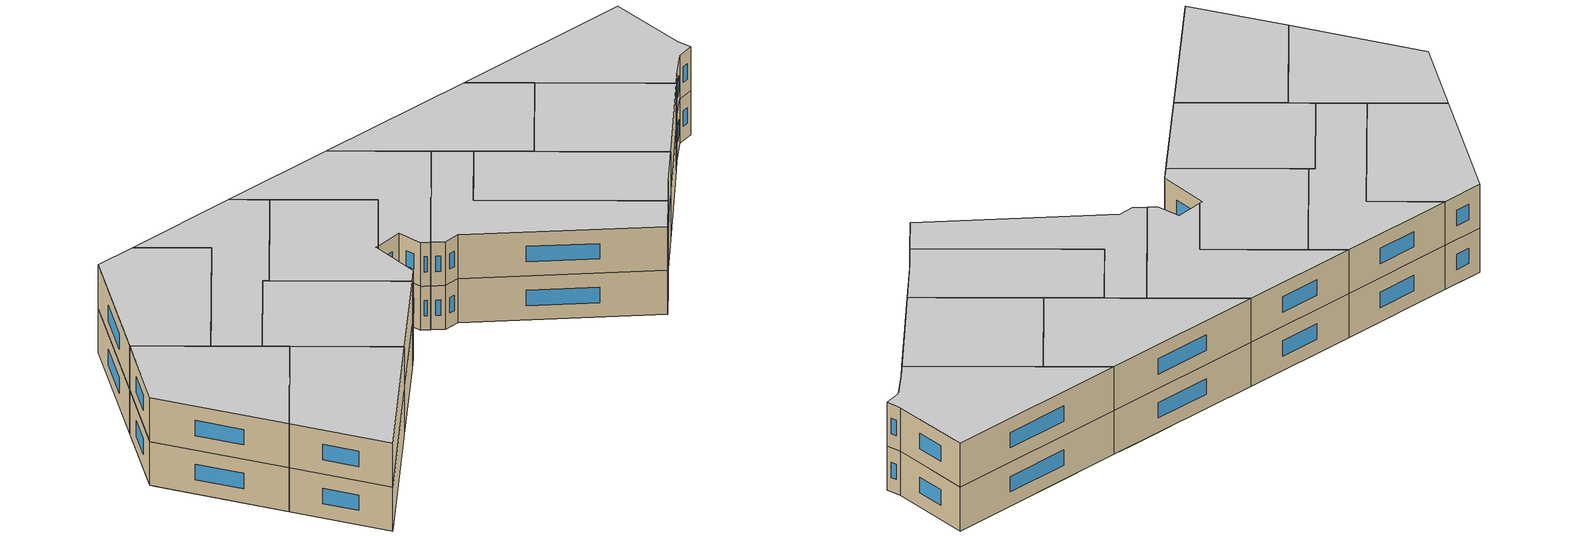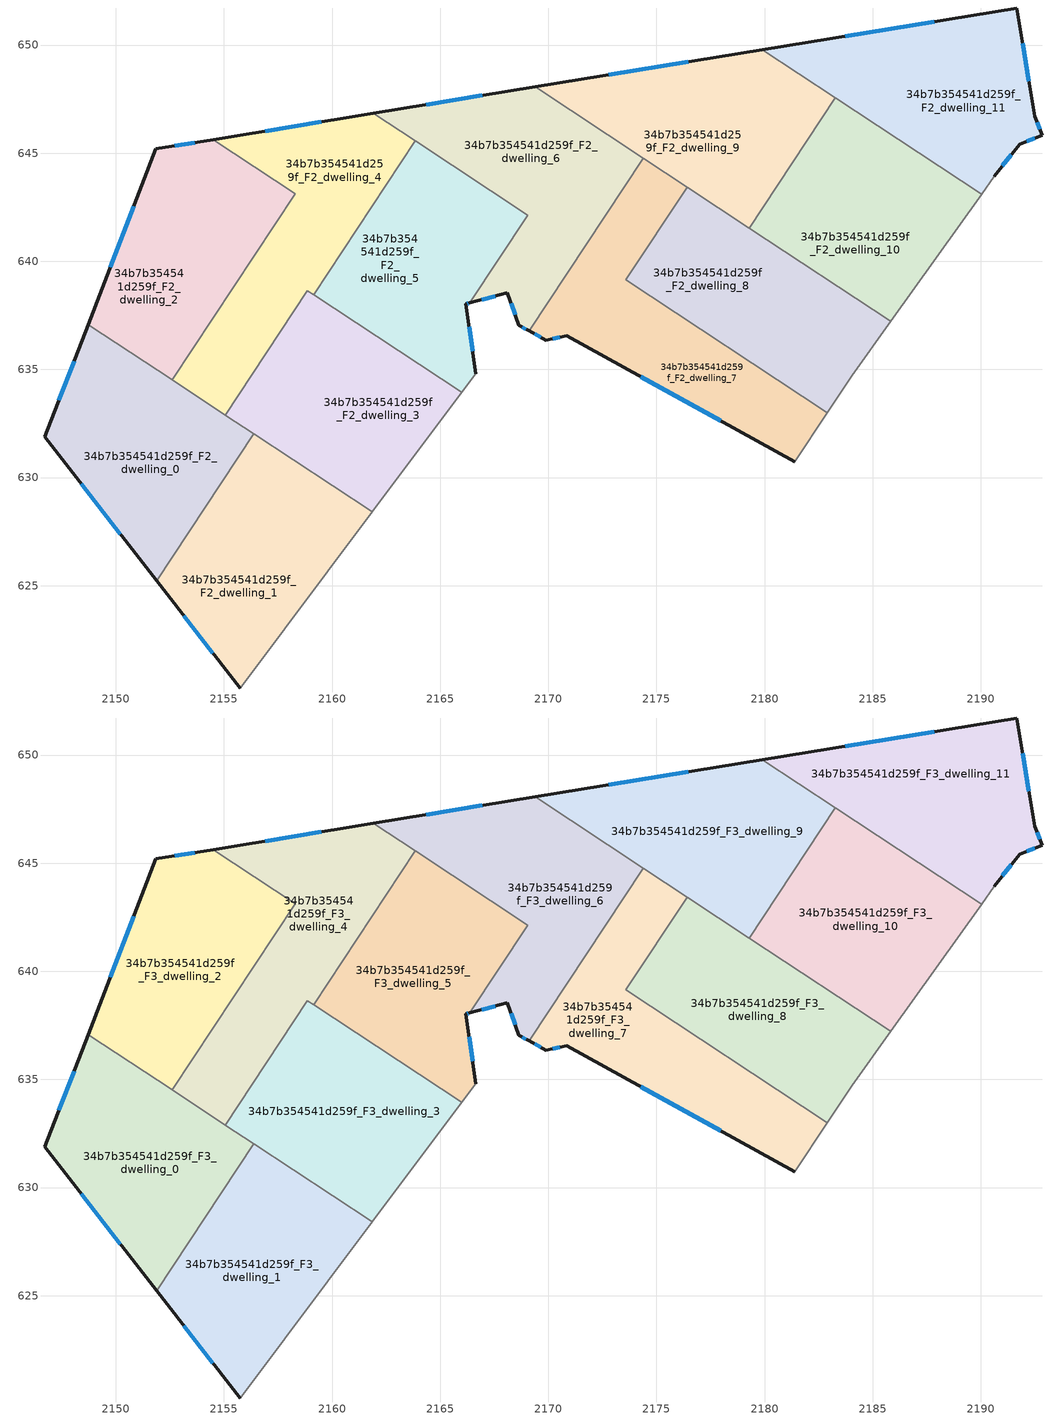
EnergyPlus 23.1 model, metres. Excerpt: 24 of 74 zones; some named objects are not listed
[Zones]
34b7b354541d259f_F2_dwelling_0
 floor to 34b7b354541d259f_F1_dwelling_1 (EU_floor_Construction): 2156.38,632.02 2154.21,628.74 2149.72,628 2146.87,631.67 2154.43,632.91 2154.36,633.35 z6
 floor to 34b7b354541d259f_F1_dwelling_0 (EU_floor_Construction): 2154.36,633.35 2154.43,632.91 2146.87,631.67 2146.71,631.88 2148.72,637.07 z6
 floor to 34b7b354541d259f_F1_dwelling_3 (EU_floor_Construction): 2154.21,628.74 2151.89,625.22 2149.72,628 z6
 wall outside (EU_wall_Construction): 2148.72,637.07 2146.71,631.88 2151.89,625.22 z6:9
 wall to 34b7b354541d259f_F2_dwelling_1 (EU_wall_Construction): 2151.89,625.22 2156.38,632.02 z6:9
 wall to 34b7b354541d259f_F2_dwelling_2 (EU_wall_Construction): 2152.6,634.51 2148.72,637.07 z6:9
 wall to 34b7b354541d259f_F2_dwelling_4 (EU_wall_Construction): 2155.06,632.89 2152.6,634.51 z6:9
 wall to 34b7b354541d259f_F2_dwelling_3 (EU_wall_Construction): 2156.38,632.02 2155.06,632.89 z6:9
 window (EU_Window_Construction): 2148.4,629.71 2150.21,627.38 / 2148.06,635.38 2147.36,633.57 z6.98:8.02
34b7b354541d259f_F2_dwelling_1
 floor to 34b7b354541d259f_F1_dwelling_3 (EU_floor_Construction): 2159.81,629.65 2160.34,626.4 2155.74,620.26 2151.89,625.22 2154.21,628.74 z6
 floor to 34b7b354541d259f_F1_dwelling_5 (EU_floor_Construction): 2161.85,628.41 2160.34,626.4 2159.81,629.65 2159.79,629.77 z6
 floor to 34b7b354541d259f_F1_dwelling_1 (EU_floor_Construction): 2159.79,629.77 2159.81,629.65 2154.21,628.74 2156.38,632.02 z6
 wall outside (EU_wall_Construction): 2151.89,625.22 2155.74,620.26 z6:9
 wall adiabatic (EU_wall_Construction): 2155.74,620.26 2161.85,628.41 z6:9
 wall to 34b7b354541d259f_F2_dwelling_3 (EU_wall_Construction): 2161.85,628.41 2156.38,632.02 z6:9
 window (EU_Window_Construction): 2153.14,623.61 2154.49,621.88 z6.98:8.02
34b7b354541d259f_F2_dwelling_10
 floor to 34b7b354541d259f_F1_dwelling_10 (EU_floor_Construction): 2186.32,645.55 2186.7,643.25 2179.76,642.11 2179.75,642.2 2183.28,647.56 z6
 floor to 34b7b354541d259f_F1_dwelling_11 (EU_floor_Construction): 2186.7,643.25 2187.34,639.33 2185.83,637.22 2179.92,641.12 2179.76,642.11 z6
 floor to 34b7b354541d259f_F1_dwelling_12 (EU_floor_Construction): 2190.04,643.1 2187.34,639.33 2186.32,645.55 z6
 floor to 34b7b354541d259f_F1_dwelling_9 (EU_floor_Construction): 2179.89,641.32 2179.92,641.12 2179.67,641.28 z6
 floor to 34b7b354541d259f_F1_dwelling_8 (EU_floor_Construction): 2179.75,642.2 2179.89,641.32 2179.67,641.28 2179.3,641.53 z6
 wall to 34b7b354541d259f_F2_dwelling_9 (EU_wall_Construction): 2183.28,647.56 2179.3,641.53 z6:9
 wall adiabatic (EU_wall_Construction): 2185.83,637.22 2190.04,643.1 z6:9
 wall to 34b7b354541d259f_F2_dwelling_8 (EU_wall_Construction): 2179.3,641.53 2185.83,637.22 z6:9
 wall to 34b7b354541d259f_F2_dwelling_11 (EU_wall_Construction): 2190.04,643.1 2183.28,647.56 z6:9
34b7b354541d259f_F2_dwelling_11
 floor to 34b7b354541d259f_F1_dwelling_12 (EU_floor_Construction): 2191.67,651.71 2192.49,646.7 2192.84,645.83 2191.79,645.41 2190.62,643.92 2190.04,643.1 2186.32,645.55 2185.48,650.7 z6
 floor to 34b7b354541d259f_F1_dwelling_10 (EU_floor_Construction): 2185.48,650.7 2186.32,645.55 2179.9,649.79 z6
 wall outside (EU_wall_Construction): 2190.62,643.92 2191.79,645.41 2192.84,645.83 2192.49,646.7 2191.67,651.71 2179.9,649.79 z6:9
 wall adiabatic (EU_wall_Construction): 2190.04,643.1 2190.62,643.92 z6:9
 wall to 34b7b354541d259f_F2_dwelling_9 (EU_wall_Construction): 2179.9,649.79 2183.28,647.56 z6:9
 window (EU_Window_Construction): 2192.13,645.55 2192.5,645.7 / 2191,644.41 2191.41,644.93 / 2187.84,651.09 2183.73,650.41 / 2192.23,648.33 2191.94,650.08 / 2192.73,646.12 2192.61,646.42 z6.98:8.02
34b7b354541d259f_F2_dwelling_2
 floor to 34b7b354541d259f_F1_dwelling_0 (EU_floor_Construction): 2152.41,645.29 2153.86,636.41 2152.6,634.51 2148.72,637.07 2151.85,645.2 z6
 floor to 34b7b354541d259f_F1_dwelling_2 (EU_floor_Construction): 2157.52,643.64 2157.74,642.3 2153.86,636.41 2152.41,645.29 2154.5,645.63 z6
 floor to 34b7b354541d259f_F1_dwelling_4 (EU_floor_Construction): 2158.29,643.13 2157.74,642.3 2157.52,643.64 z6
 wall outside (EU_wall_Construction): 2154.5,645.63 2151.85,645.2 2148.72,637.07 z6:9
 wall to 34b7b354541d259f_F2_dwelling_4 (EU_wall_Construction): 2152.6,634.51 2158.29,643.13 2154.5,645.63 z6:9
 window (EU_Window_Construction): 2150.83,642.55 2149.74,639.71 / 2153.64,645.49 2152.71,645.34 z6.98:8.02
34b7b354541d259f_F2_dwelling_3
 floor to 34b7b354541d259f_F1_dwelling_5 (EU_floor_Construction): 2166,633.93 2161.85,628.41 2159.79,629.77 2158.49,637.71 2159.91,637.95 z6
 floor to 34b7b354541d259f_F1_dwelling_1 (EU_floor_Construction): 2158.92,635.09 2159.79,629.77 2155.06,632.89 2156.22,634.65 z6
 floor to 34b7b354541d259f_F1_dwelling_4 (EU_floor_Construction): 2159.91,637.95 2158.49,637.71 2158.44,638.02 2158.85,638.64 z6
 floor to 34b7b354541d259f_F1_dwelling_2 (EU_floor_Construction): 2158.44,638.02 2158.92,635.09 2156.22,634.65 z6
 wall adiabatic (EU_wall_Construction): 2161.85,628.41 2166,633.93 z6:9
 wall to 34b7b354541d259f_F2_dwelling_4 (EU_wall_Construction): 2159.16,638.44 2158.85,638.64 2155.06,632.89 z6:9
 wall to 34b7b354541d259f_F2_dwelling_5 (EU_wall_Construction): 2166,633.93 2159.16,638.44 z6:9
34b7b354541d259f_F2_dwelling_4
 floor to 34b7b354541d259f_F1_dwelling_4 (EU_floor_Construction): 2163.53,645.77 2163.62,645.22 2159.16,638.44 2158.85,638.64 2158.44,638.02 2157.74,642.3 2158.29,643.13 2157.52,643.64 2157.12,646.06 2161.91,646.84 z6
 floor to 34b7b354541d259f_F1_dwelling_2 (EU_floor_Construction): 2157.12,646.06 2157.52,643.64 2154.5,645.63 z6
 floor to 34b7b354541d259f_F1_dwelling_6 (EU_floor_Construction): 2163.85,645.56 2163.62,645.22 2163.53,645.77 z6
 floor to 34b7b354541d259f_F1_dwelling_0 (EU_floor_Construction): 2153.86,636.41 2154.36,633.35 2152.6,634.51 z6
 floor adiabatic (EU_floor_Construction): 2157.74,642.3 2158.44,638.02 2155.06,632.89 2154.36,633.35 2153.86,636.41 z6
 wall outside (EU_wall_Construction): 2161.91,646.84 2154.5,645.63 z6:9
 wall to 34b7b354541d259f_F2_dwelling_5 (EU_wall_Construction): 2159.16,638.44 2163.85,645.56 z6:9
 wall to 34b7b354541d259f_F2_dwelling_6 (EU_wall_Construction): 2163.85,645.56 2161.91,646.84 z6:9
 window (EU_Window_Construction): 2159.5,646.45 2156.91,646.02 z6.98:8.02
34b7b354541d259f_F2_dwelling_5
 floor to 34b7b354541d259f_F1_dwelling_4 (EU_floor_Construction): 2163.62,645.22 2164.69,638.73 2159.91,637.95 2159.16,638.44 z6
 floor to 34b7b354541d259f_F1_dwelling_5 (EU_floor_Construction): 2166.19,638.03 2166.64,634.79 2166,633.93 2159.91,637.95 2164.69,638.73 2164.86,637.66 z6
 floor to 34b7b354541d259f_F1_dwelling_6 (EU_floor_Construction): 2169.05,642.14 2169,642.07 2164.27,641.29 2163.62,645.22 2163.85,645.56 z6
 floor to 34b7b354541d259f_F1_dwelling_7 (EU_floor_Construction): 2169,642.07 2166.36,638.07 2164.86,637.67 2164.27,641.29 z6
 wall outside (EU_wall_Construction): 2166.64,634.79 2166.19,638.03 2166.36,638.07 z6:9
 wall to 34b7b354541d259f_F2_dwelling_6 (EU_wall_Construction): 2166.36,638.07 2169.05,642.14 2163.85,645.56 z6:9
 wall adiabatic (EU_wall_Construction): 2166,633.93 2166.64,634.79 z6:9
 window (EU_Window_Construction): 2166.25,638.04 2166.31,638.06 / 2166.5,635.85 2166.34,636.97 z6.98:8.02
34b7b354541d259f_F2_dwelling_6
 floor to 34b7b354541d259f_F1_dwelling_6 (EU_floor_Construction): 2172.71,645.88 2173.18,642.96 2173.04,642.73 2169,642.07 2169.05,642.14 2163.53,645.77 2163.32,647.07 2169.39,648.07 z6
 floor to 34b7b354541d259f_F1_dwelling_7 (EU_floor_Construction): 2173.04,642.73 2169.11,636.78 2168.63,637.04 2168.1,638.54 2166.36,638.07 2169,642.07 z6
 floor to 34b7b354541d259f_F1_dwelling_4 (EU_floor_Construction): 2163.32,647.07 2163.53,645.77 2161.91,646.84 z6
 floor to 34b7b354541d259f_F1_dwelling_8 (EU_floor_Construction): 2174.38,644.77 2173.18,642.96 2172.71,645.88 z6
 wall outside (EU_wall_Construction): 2166.36,638.07 2168.1,638.54 2168.63,637.04 2169.11,636.78 / 2169.39,648.07 2161.91,646.84 z6:9
 wall to 34b7b354541d259f_F2_dwelling_7 (EU_wall_Construction): 2169.11,636.78 2174.38,644.77 z6:9
 wall to 34b7b354541d259f_F2_dwelling_9 (EU_wall_Construction): 2174.38,644.77 2169.39,648.07 z6:9
 window (EU_Window_Construction): 2166.93,638.23 2167.54,638.39 / 2166.96,647.67 2164.34,647.24 / 2168.79,636.96 2168.96,636.87 / 2168.27,638.06 2168.46,637.53 z6.98:8.02
34b7b354541d259f_F2_dwelling_7
 floor to 34b7b354541d259f_F1_dwelling_7 (EU_floor_Construction): 2173.22,642.76 2173.77,639.41 2173.59,639.14 2173.84,638.98 2174.57,634.51 2170.85,636.57 2169.89,636.36 2169.11,636.78 2173.04,642.73 z6
 floor to 34b7b354541d259f_F1_dwelling_11 (EU_floor_Construction): 2182.91,633 2181.58,631 2181.05,634.22 z6
 floor to 34b7b354541d259f_F1_dwelling_6 (EU_floor_Construction): 2173.18,642.96 2173.22,642.76 2173.04,642.73 z6
 floor to 34b7b354541d259f_F1_dwelling_8 (EU_floor_Construction): 2176.42,643.43 2174.43,640.42 2173.62,640.29 2173.18,642.96 2174.38,644.77 z6
 floor to 34b7b354541d259f_F1_dwelling_9 (EU_floor_Construction): 2181.05,634.22 2181.58,631 2181.4,630.72 2174.57,634.51 2173.84,638.98 z6; 2174.43,640.42 2173.77,639.41 2173.62,640.29 z6
 wall outside (EU_wall_Construction): 2169.11,636.78 2169.89,636.36 2170.85,636.57 2181.4,630.72 z6:9
 wall to 34b7b354541d259f_F2_dwelling_8 (EU_wall_Construction): 2182.91,633 2173.59,639.14 2176.42,643.43 z6:9
 wall adiabatic (EU_wall_Construction): 2181.4,630.72 2182.91,633 z6:9
 wall to 34b7b354541d259f_F2_dwelling_9 (EU_wall_Construction): 2176.42,643.43 2174.38,644.77 z6:9
 window (EU_Window_Construction): 2170.2,636.42 2170.54,636.5 / 2169.37,636.64 2169.64,636.49 / 2174.28,634.67 2177.97,632.62 z6.98:8.02
34b7b354541d259f_F2_dwelling_8
 floor to 34b7b354541d259f_F1_dwelling_11 (EU_floor_Construction): 2185.83,637.22 2184.06,634.73 2182.91,633 2181.05,634.22 2179.92,641.12 z6
 floor to 34b7b354541d259f_F1_dwelling_9 (EU_floor_Construction): 2179.92,641.12 2181.05,634.22 2173.84,638.98 2173.77,639.41 2174.43,640.42 2179.67,641.28 z6
 floor to 34b7b354541d259f_F1_dwelling_7 (EU_floor_Construction): 2173.77,639.41 2173.84,638.98 2173.59,639.14 z6
 floor to 34b7b354541d259f_F1_dwelling_8 (EU_floor_Construction): 2179.67,641.28 2174.43,640.42 2176.42,643.43 z6
 wall adiabatic (EU_wall_Construction): 2182.91,633 2184.06,634.73 2185.83,637.22 z6:9
 wall to 34b7b354541d259f_F2_dwelling_9 (EU_wall_Construction): 2179.3,641.53 2176.42,643.43 z6:9
34b7b354541d259f_F2_dwelling_9
 floor to 34b7b354541d259f_F1_dwelling_8 (EU_floor_Construction): 2178.54,649.56 2179.75,642.2 2179.3,641.53 2172.71,645.88 2172.27,648.54 z6
 floor to 34b7b354541d259f_F1_dwelling_10 (EU_floor_Construction): 2183.28,647.56 2179.75,642.2 2178.54,649.56 2179.9,649.79 z6
 floor to 34b7b354541d259f_F1_dwelling_6 (EU_floor_Construction): 2172.27,648.54 2172.71,645.88 2169.39,648.07 z6
 wall outside (EU_wall_Construction): 2179.9,649.79 2169.39,648.07 z6:9
 window (EU_Window_Construction): 2176.48,649.23 2172.81,648.63 z6.98:8.02
34b7b354541d259f_F3_dwelling_0
 floor to 34b7b354541d259f_F2_dwelling_0 (EU_floor_Construction): 2156.38,632.02 2151.89,625.22 2146.71,631.88 2148.72,637.07 z9
 wall outside (EU_wall_Construction): 2148.72,637.07 2146.71,631.88 2151.89,625.22 z9:12
 wall to 34b7b354541d259f_F3_dwelling_1 (EU_wall_Construction): 2151.89,625.22 2156.38,632.02 z9:12
 wall to 34b7b354541d259f_F3_dwelling_2 (EU_wall_Construction): 2152.6,634.51 2148.72,637.07 z9:12
 wall to 34b7b354541d259f_F3_dwelling_4 (EU_wall_Construction): 2155.06,632.89 2152.6,634.51 z9:12
 wall to 34b7b354541d259f_F3_dwelling_3 (EU_wall_Construction): 2156.38,632.02 2155.06,632.89 z9:12
 window (EU_Window_Construction): 2148.4,629.71 2150.21,627.38 / 2148.06,635.38 2147.36,633.57 z9.98:11.02
 ceiling to 34b7b354541d259f_F4_dwelling_0 (EU_floor_Construction): 2151.89,625.22 2156.38,632.02 2148.72,637.07 2146.71,631.88 z12
34b7b354541d259f_F3_dwelling_1
 floor to 34b7b354541d259f_F2_dwelling_1 (EU_floor_Construction): 2161.85,628.41 2155.74,620.26 2151.89,625.22 2156.38,632.02 z9
 wall outside (EU_wall_Construction): 2151.89,625.22 2155.74,620.26 z9:12
 wall adiabatic (EU_wall_Construction): 2155.74,620.26 2161.85,628.41 z9:12
 wall to 34b7b354541d259f_F3_dwelling_3 (EU_wall_Construction): 2161.85,628.41 2156.38,632.02 z9:12
 window (EU_Window_Construction): 2153.14,623.61 2154.49,621.88 z9.98:11.02
 ceiling to 34b7b354541d259f_F4_dwelling_1 (EU_floor_Construction): 2155.74,620.26 2161.85,628.41 2156.38,632.02 2151.89,625.22 z12
34b7b354541d259f_F3_dwelling_10
 floor to 34b7b354541d259f_F2_dwelling_10 (EU_floor_Construction): 2190.04,643.1 2185.83,637.22 2179.3,641.53 2183.28,647.56 z9
 wall to 34b7b354541d259f_F3_dwelling_9 (EU_wall_Construction): 2183.28,647.56 2179.3,641.53 z9:12
 wall adiabatic (EU_wall_Construction): 2185.83,637.22 2190.04,643.1 z9:12
 wall to 34b7b354541d259f_F3_dwelling_8 (EU_wall_Construction): 2179.3,641.53 2185.83,637.22 z9:12
 wall to 34b7b354541d259f_F3_dwelling_11 (EU_wall_Construction): 2190.04,643.1 2183.28,647.56 z9:12
 ceiling to 34b7b354541d259f_F4_dwelling_10 (EU_floor_Construction): 2185.83,637.22 2190.04,643.1 2183.28,647.56 2179.3,641.53 z12
34b7b354541d259f_F3_dwelling_11
 floor to 34b7b354541d259f_F2_dwelling_11 (EU_floor_Construction): 2191.67,651.71 2192.49,646.7 2192.84,645.83 2191.79,645.41 2190.62,643.92 2190.04,643.1 2179.9,649.79 z9
 wall outside (EU_wall_Construction): 2190.62,643.92 2191.79,645.41 2192.84,645.83 2192.49,646.7 2191.67,651.71 2179.9,649.79 z9:12
 wall adiabatic (EU_wall_Construction): 2190.04,643.1 2190.62,643.92 z9:12
 wall to 34b7b354541d259f_F3_dwelling_9 (EU_wall_Construction): 2179.9,649.79 2183.28,647.56 z9:12
 window (EU_Window_Construction): 2192.13,645.55 2192.5,645.7 / 2191,644.41 2191.41,644.93 / 2187.84,651.09 2183.73,650.41 / 2192.23,648.33 2191.94,650.08 / 2192.73,646.12 2192.61,646.42 z9.98:11.02
 ceiling to 34b7b354541d259f_F4_dwelling_11 (EU_floor_Construction): 2190.62,643.92 2191.79,645.41 2192.84,645.83 2192.49,646.7 2191.67,651.71 2179.9,649.79 2190.04,643.1 z12
34b7b354541d259f_F3_dwelling_2
 floor to 34b7b354541d259f_F2_dwelling_2 (EU_floor_Construction): 2158.29,643.13 2152.6,634.51 2148.72,637.07 2151.85,645.2 2154.5,645.63 z9
 wall outside (EU_wall_Construction): 2154.5,645.63 2151.85,645.2 2148.72,637.07 z9:12
 wall to 34b7b354541d259f_F3_dwelling_4 (EU_wall_Construction): 2152.6,634.51 2158.29,643.13 2154.5,645.63 z9:12
 window (EU_Window_Construction): 2150.83,642.55 2149.74,639.71 / 2153.64,645.49 2152.71,645.34 z9.98:11.02
 ceiling to 34b7b354541d259f_F4_dwelling_2 (EU_floor_Construction): 2152.6,634.51 2158.29,643.13 2154.5,645.63 2151.85,645.2 2148.72,637.07 z12
34b7b354541d259f_F3_dwelling_3
 floor to 34b7b354541d259f_F2_dwelling_3 (EU_floor_Construction): 2166,633.93 2161.85,628.41 2155.06,632.89 2158.85,638.64 z9
 wall adiabatic (EU_wall_Construction): 2161.85,628.41 2166,633.93 z9:12
 wall to 34b7b354541d259f_F3_dwelling_4 (EU_wall_Construction): 2159.16,638.44 2158.85,638.64 2155.06,632.89 z9:12
 wall to 34b7b354541d259f_F3_dwelling_5 (EU_wall_Construction): 2166,633.93 2159.16,638.44 z9:12
 ceiling to 34b7b354541d259f_F4_dwelling_3 (EU_floor_Construction): 2161.85,628.41 2166,633.93 2158.85,638.64 2155.06,632.89 z12
34b7b354541d259f_F3_dwelling_4
 floor to 34b7b354541d259f_F2_dwelling_4 (EU_floor_Construction): 2163.85,645.56 2159.16,638.44 2158.85,638.64 2155.06,632.89 2152.6,634.51 2158.29,643.13 2154.5,645.63 2161.91,646.84 z9
 wall outside (EU_wall_Construction): 2161.91,646.84 2154.5,645.63 z9:12
 wall to 34b7b354541d259f_F3_dwelling_5 (EU_wall_Construction): 2159.16,638.44 2163.85,645.56 z9:12
 wall to 34b7b354541d259f_F3_dwelling_6 (EU_wall_Construction): 2163.85,645.56 2161.91,646.84 z9:12
 window (EU_Window_Construction): 2159.5,646.45 2156.91,646.02 z9.98:11.02
 ceiling to 34b7b354541d259f_F4_dwelling_4 (EU_floor_Construction): 2159.16,638.44 2163.85,645.56 2161.91,646.84 2154.5,645.63 2158.29,643.13 2152.6,634.51 2155.06,632.89 2158.85,638.64 z12
34b7b354541d259f_F3_dwelling_5
 floor to 34b7b354541d259f_F2_dwelling_5 (EU_floor_Construction): 2169.05,642.14 2166.36,638.07 2166.19,638.03 2166.64,634.79 2166,633.93 2159.16,638.44 2163.85,645.56 z9
 wall outside (EU_wall_Construction): 2166.64,634.79 2166.19,638.03 2166.36,638.07 z9:12
 wall to 34b7b354541d259f_F3_dwelling_6 (EU_wall_Construction): 2166.36,638.07 2169.05,642.14 2163.85,645.56 z9:12
 wall adiabatic (EU_wall_Construction): 2166,633.93 2166.64,634.79 z9:12
 window (EU_Window_Construction): 2166.25,638.04 2166.31,638.06 / 2166.5,635.85 2166.34,636.97 z9.98:11.02
 ceiling to 34b7b354541d259f_F4_dwelling_5 (EU_floor_Construction): 2166.64,634.79 2166.19,638.03 2166.36,638.07 2169.05,642.14 2163.85,645.56 2159.16,638.44 2166,633.93 z12
34b7b354541d259f_F3_dwelling_6
 floor to 34b7b354541d259f_F2_dwelling_6 (EU_floor_Construction): 2174.38,644.77 2169.11,636.78 2168.63,637.04 2168.1,638.54 2166.36,638.07 2169.05,642.14 2161.91,646.84 2169.39,648.07 z9
 wall outside (EU_wall_Construction): 2166.36,638.07 2168.1,638.54 2168.63,637.04 2169.11,636.78 / 2169.39,648.07 2161.91,646.84 z9:12
 wall to 34b7b354541d259f_F3_dwelling_7 (EU_wall_Construction): 2169.11,636.78 2174.38,644.77 z9:12
 wall to 34b7b354541d259f_F3_dwelling_9 (EU_wall_Construction): 2174.38,644.77 2169.39,648.07 z9:12
 window (EU_Window_Construction): 2166.93,638.23 2167.54,638.39 / 2166.96,647.67 2164.34,647.24 / 2168.79,636.96 2168.96,636.87 / 2168.27,638.06 2168.46,637.53 z9.98:11.02
 ceiling to 34b7b354541d259f_F4_dwelling_6 (EU_floor_Construction): 2169.11,636.78 2174.38,644.77 2169.39,648.07 2161.91,646.84 2169.05,642.14 2166.36,638.07 2168.1,638.54 2168.63,637.04 z12
34b7b354541d259f_F3_dwelling_7
 floor to 34b7b354541d259f_F2_dwelling_7 (EU_floor_Construction): 2176.42,643.43 2173.59,639.14 2182.91,633 2181.4,630.72 2170.85,636.57 2169.89,636.36 2169.11,636.78 2174.38,644.77 z9
 wall outside (EU_wall_Construction): 2169.11,636.78 2169.89,636.36 2170.85,636.57 2181.4,630.72 z9:12
 wall to 34b7b354541d259f_F3_dwelling_8 (EU_wall_Construction): 2182.91,633 2173.59,639.14 2176.42,643.43 z9:12
 wall adiabatic (EU_wall_Construction): 2181.4,630.72 2182.91,633 z9:12
 wall to 34b7b354541d259f_F3_dwelling_9 (EU_wall_Construction): 2176.42,643.43 2174.38,644.77 z9:12
 window (EU_Window_Construction): 2170.2,636.42 2170.54,636.5 / 2169.37,636.64 2169.64,636.49 / 2174.28,634.67 2177.97,632.62 z9.98:11.02
 ceiling to 34b7b354541d259f_F4_dwelling_7 (EU_floor_Construction): 2181.4,630.72 2182.91,633 2173.59,639.14 2176.42,643.43 2174.38,644.77 2169.11,636.78 2169.89,636.36 2170.85,636.57 z12
34b7b354541d259f_F3_dwelling_8
 floor to 34b7b354541d259f_F2_dwelling_8 (EU_floor_Construction): 2185.83,637.22 2184.06,634.73 2182.91,633 2173.59,639.14 2176.42,643.43 z9
 wall adiabatic (EU_wall_Construction): 2182.91,633 2184.06,634.73 2185.83,637.22 z9:12
 wall to 34b7b354541d259f_F3_dwelling_9 (EU_wall_Construction): 2179.3,641.53 2176.42,643.43 z9:12
 ceiling to 34b7b354541d259f_F4_dwelling_8 (EU_floor_Construction): 2184.06,634.73 2185.83,637.22 2176.42,643.43 2173.59,639.14 2182.91,633 z12
34b7b354541d259f_F3_dwelling_9
 floor to 34b7b354541d259f_F2_dwelling_9 (EU_floor_Construction): 2183.28,647.56 2179.3,641.53 2169.39,648.07 2179.9,649.79 z9
 wall outside (EU_wall_Construction): 2179.9,649.79 2169.39,648.07 z9:12
 window (EU_Window_Construction): 2176.48,649.23 2172.81,648.63 z9.98:11.02
 ceiling to 34b7b354541d259f_F4_dwelling_9 (EU_floor_Construction): 2179.3,641.53 2183.28,647.56 2179.9,649.79 2169.39,648.07 z12
[Building]
EU S2 Campaign: North Axis=0; Terrain=City; Solar Distribution=FullExterior
[Site:Location]
Bologna: Latitude=44.5; Longitude=11.25; Time Zone=1; Elevation=37
[SizingPeriod:WeatherFileDays]
AnnualSizingPeriod: Begin Month=1; Begin Day of Month=1; End Month=12; End Day of Month=31; Day of Week for Start Day=Monday; Use Weather File Daylight Saving Period=No; Use Weather File Rain and Snow Indicators=No
[MATERIAL]
EU_InternalMass_Material: Roughness=MediumRough; Thickness=0.1; Conductivity=1; Density=1800; Specific Heat=900; Thermal Absorptance=0.9; Solar Absorptance=0.7; Visible Absorptance=0.7
[MATERIAL:NOMASS] Roughness=MediumRough; Thermal Absorptance=0.9; Solar Absorptance=0.7; Visible Absorptance=0.7
Name | Thermal Resistance
EU_wall_NoMass | 0.905828
EU_floor_NoMass | 0.67114
[WINDOWMATERIAL:SIMPLEGLAZINGSYSTEM]
EU_Window_SimpleGlazing: UFactor=4.52486; Solar Heat Gain Coefficient=0.85; Visible Transmittance=0.85
[CONSTRUCTION]
EU_wall_Construction: EU_wall_NoMass
EU_floor_Construction: EU_floor_NoMass
EU_Window_Construction: EU_Window_SimpleGlazing
EU_InternalMass_Construction: EU_InternalMass_Material
[ZONE] Type=1; Multiplier=1; Ceiling Height=autocalculate; Floor Area=autocalculate; Part of Total Floor Area=Yes
Name | Volume
34b7b354541d259f_F2_dwelling_0; 34b7b354541d259f_F3_dwelling_0; 34b7b354541d259f_F2_dwelling_1; 34b7b354541d259f_F3_dwelling_1; 34b7b354541d259f_F2_dwelling_9; 34b7b354541d259f_F3_dwelling_9 | 172.59
34b7b354541d259f_F2_dwelling_10; 34b7b354541d259f_F3_dwelling_10 | 172.593
34b7b354541d259f_F2_dwelling_11; 34b7b354541d259f_F3_dwelling_11 | 172.589
34b7b354541d259f_F2_dwelling_2; 34b7b354541d259f_F3_dwelling_2 | 172.607
34b7b354541d259f_F2_dwelling_3; 34b7b354541d259f_F3_dwelling_3 | 172.591
34b7b354541d259f_F2_dwelling_4; 34b7b354541d259f_F3_dwelling_4 | 172.603
34b7b354541d259f_F2_dwelling_5; 34b7b354541d259f_F3_dwelling_5 | 172.613
34b7b354541d259f_F2_dwelling_6; 34b7b354541d259f_F3_dwelling_6 | 172.612
34b7b354541d259f_F2_dwelling_7; 34b7b354541d259f_F3_dwelling_7 | 172.618
34b7b354541d259f_F2_dwelling_8; 34b7b354541d259f_F3_dwelling_8 | 172.587
[INTERNALMASS] Construction=EU_InternalMass_Construction
Name | Zone or ZoneList | Surface Area
34b7b354541d259f_F2_dwelling_0_EU_InternalMass | 34b7b354541d259f_F2_dwelling_0 | 57.5314
34b7b354541d259f_F2_dwelling_1_EU_InternalMass | 34b7b354541d259f_F2_dwelling_1 | 57.532
34b7b354541d259f_F2_dwelling_2_EU_InternalMass | 34b7b354541d259f_F2_dwelling_2 | 57.5335
34b7b354541d259f_F2_dwelling_3_EU_InternalMass | 34b7b354541d259f_F2_dwelling_3 | 57.5321
34b7b354541d259f_F2_dwelling_4_EU_InternalMass | 34b7b354541d259f_F2_dwelling_4 | 57.5325
34b7b354541d259f_F2_dwelling_5_EU_InternalMass | 34b7b354541d259f_F2_dwelling_5 | 57.5373
34b7b354541d259f_F2_dwelling_6_EU_InternalMass | 34b7b354541d259f_F2_dwelling_6 | 57.5378
34b7b354541d259f_F2_dwelling_7_EU_InternalMass | 34b7b354541d259f_F2_dwelling_7 | 57.5396
34b7b354541d259f_F2_dwelling_8_EU_InternalMass | 34b7b354541d259f_F2_dwelling_8 | 57.5293
34b7b354541d259f_F2_dwelling_9_EU_InternalMass | 34b7b354541d259f_F2_dwelling_9 | 57.5265
34b7b354541d259f_F2_dwelling_10_EU_InternalMass | 34b7b354541d259f_F2_dwelling_10 | 57.5321
34b7b354541d259f_F2_dwelling_11_EU_InternalMass | 34b7b354541d259f_F2_dwelling_11 | 57.5302
34b7b354541d259f_F3_dwelling_0_EU_InternalMass | 34b7b354541d259f_F3_dwelling_0 | 57.5314
34b7b354541d259f_F3_dwelling_1_EU_InternalMass | 34b7b354541d259f_F3_dwelling_1 | 57.532
34b7b354541d259f_F3_dwelling_2_EU_InternalMass | 34b7b354541d259f_F3_dwelling_2 | 57.5335
34b7b354541d259f_F3_dwelling_3_EU_InternalMass | 34b7b354541d259f_F3_dwelling_3 | 57.5321
34b7b354541d259f_F3_dwelling_4_EU_InternalMass | 34b7b354541d259f_F3_dwelling_4 | 57.5325
34b7b354541d259f_F3_dwelling_5_EU_InternalMass | 34b7b354541d259f_F3_dwelling_5 | 57.5373
34b7b354541d259f_F3_dwelling_6_EU_InternalMass | 34b7b354541d259f_F3_dwelling_6 | 57.5378
34b7b354541d259f_F3_dwelling_7_EU_InternalMass | 34b7b354541d259f_F3_dwelling_7 | 57.5396
34b7b354541d259f_F3_dwelling_8_EU_InternalMass | 34b7b354541d259f_F3_dwelling_8 | 57.5293
34b7b354541d259f_F3_dwelling_9_EU_InternalMass | 34b7b354541d259f_F3_dwelling_9 | 57.5265
34b7b354541d259f_F3_dwelling_10_EU_InternalMass | 34b7b354541d259f_F3_dwelling_10 | 57.5321
34b7b354541d259f_F3_dwelling_11_EU_InternalMass | 34b7b354541d259f_F3_dwelling_11 | 57.5302
[OTHEREQUIPMENT] Fuel Type=Electricity; Design Level Calculation Method=Watts/Area; Power per Zone Floor Area=1; Fraction Latent=0; Fraction Radiant=0; Fraction Lost=0; Carbon Dioxide Generation Rate=0; EndUse Subcategory=EU_Step8_InternalGains
Name | Zone or ZoneList or Space or SpaceList | Schedule
EU_Step8_InternalGain_34b7b354541d259f_F2_dwelling_0_f000 | 34b7b354541d259f_F2_dwelling_0 | EU_Step8_GainSchedule_34b7b354541d259f_F2_dwelling_0_f000
EU_Step8_InternalGain_34b7b354541d259f_F2_dwelling_1_f000 | 34b7b354541d259f_F2_dwelling_1 | EU_Step8_GainSchedule_34b7b354541d259f_F2_dwelling_1_f000
EU_Step8_InternalGain_34b7b354541d259f_F2_dwelling_2_f000 | 34b7b354541d259f_F2_dwelling_2 | EU_Step8_GainSchedule_34b7b354541d259f_F2_dwelling_2_f000
EU_Step8_InternalGain_34b7b354541d259f_F2_dwelling_3_f000 | 34b7b354541d259f_F2_dwelling_3 | EU_Step8_GainSchedule_34b7b354541d259f_F2_dwelling_3_f000
EU_Step8_InternalGain_34b7b354541d259f_F2_dwelling_4_f000 | 34b7b354541d259f_F2_dwelling_4 | EU_Step8_GainSchedule_34b7b354541d259f_F2_dwelling_4_f000
EU_Step8_InternalGain_34b7b354541d259f_F2_dwelling_5_f000 | 34b7b354541d259f_F2_dwelling_5 | EU_Step8_GainSchedule_34b7b354541d259f_F2_dwelling_5_f000
EU_Step8_InternalGain_34b7b354541d259f_F2_dwelling_6_f000 | 34b7b354541d259f_F2_dwelling_6 | EU_Step8_GainSchedule_34b7b354541d259f_F2_dwelling_6_f000
EU_Step8_InternalGain_34b7b354541d259f_F2_dwelling_7_f000 | 34b7b354541d259f_F2_dwelling_7 | EU_Step8_GainSchedule_34b7b354541d259f_F2_dwelling_7_f000
EU_Step8_InternalGain_34b7b354541d259f_F2_dwelling_8_f000 | 34b7b354541d259f_F2_dwelling_8 | EU_Step8_GainSchedule_34b7b354541d259f_F2_dwelling_8_f000
EU_Step8_InternalGain_34b7b354541d259f_F2_dwelling_9_f000 | 34b7b354541d259f_F2_dwelling_9 | EU_Step8_GainSchedule_34b7b354541d259f_F2_dwelling_9_f000
EU_Step8_InternalGain_34b7b354541d259f_F2_dwelling_10_f000 | 34b7b354541d259f_F2_dwelling_10 | EU_Step8_GainSchedule_34b7b354541d259f_F2_dwelling_10_f000
EU_Step8_InternalGain_34b7b354541d259f_F2_dwelling_11_f000 | 34b7b354541d259f_F2_dwelling_11 | EU_Step8_GainSchedule_34b7b354541d259f_F2_dwelling_11_f000
EU_Step8_InternalGain_34b7b354541d259f_F3_dwelling_0_f000 | 34b7b354541d259f_F3_dwelling_0 | EU_Step8_GainSchedule_34b7b354541d259f_F3_dwelling_0_f000
EU_Step8_InternalGain_34b7b354541d259f_F3_dwelling_1_f000 | 34b7b354541d259f_F3_dwelling_1 | EU_Step8_GainSchedule_34b7b354541d259f_F3_dwelling_1_f000
EU_Step8_InternalGain_34b7b354541d259f_F3_dwelling_2_f000 | 34b7b354541d259f_F3_dwelling_2 | EU_Step8_GainSchedule_34b7b354541d259f_F3_dwelling_2_f000
EU_Step8_InternalGain_34b7b354541d259f_F3_dwelling_3_f000 | 34b7b354541d259f_F3_dwelling_3 | EU_Step8_GainSchedule_34b7b354541d259f_F3_dwelling_3_f000
EU_Step8_InternalGain_34b7b354541d259f_F3_dwelling_4_f000 | 34b7b354541d259f_F3_dwelling_4 | EU_Step8_GainSchedule_34b7b354541d259f_F3_dwelling_4_f000
EU_Step8_InternalGain_34b7b354541d259f_F3_dwelling_5_f000 | 34b7b354541d259f_F3_dwelling_5 | EU_Step8_GainSchedule_34b7b354541d259f_F3_dwelling_5_f000
EU_Step8_InternalGain_34b7b354541d259f_F3_dwelling_6_f000 | 34b7b354541d259f_F3_dwelling_6 | EU_Step8_GainSchedule_34b7b354541d259f_F3_dwelling_6_f000
EU_Step8_InternalGain_34b7b354541d259f_F3_dwelling_7_f000 | 34b7b354541d259f_F3_dwelling_7 | EU_Step8_GainSchedule_34b7b354541d259f_F3_dwelling_7_f000
EU_Step8_InternalGain_34b7b354541d259f_F3_dwelling_8_f000 | 34b7b354541d259f_F3_dwelling_8 | EU_Step8_GainSchedule_34b7b354541d259f_F3_dwelling_8_f000
EU_Step8_InternalGain_34b7b354541d259f_F3_dwelling_9_f000 | 34b7b354541d259f_F3_dwelling_9 | EU_Step8_GainSchedule_34b7b354541d259f_F3_dwelling_9_f000
EU_Step8_InternalGain_34b7b354541d259f_F3_dwelling_10_f000 | 34b7b354541d259f_F3_dwelling_10 | EU_Step8_GainSchedule_34b7b354541d259f_F3_dwelling_10_f000
EU_Step8_InternalGain_34b7b354541d259f_F3_dwelling_11_f000 | 34b7b354541d259f_F3_dwelling_11 | EU_Step8_GainSchedule_34b7b354541d259f_F3_dwelling_11_f000
[ZONEVENTILATION:DESIGNFLOWRATE] Schedule=EU_AlwaysOn; Design Flow Rate Calculation Method=AirChanges/Hour; Air Changes per Hour=0.73129; Ventilation Type=Natural; Fan Pressure Rise=0; Fan Total Efficiency=1; Constant Term Coefficient=1; Temperature Term Coefficient=0; Velocity Term Coefficient=0; Velocity Squared Term Coefficient=0; Minimum Indoor Temperature=-100; Maximum Indoor Temperature=100; Delta Temperature=-100; Minimum Outdoor Temperature=-100; Maximum Outdoor Temperature=100; Maximum Wind Speed=40
Name | Zone or ZoneList or Space or SpaceList
EU_ConstantAir_34b7b354541d259f_F2_dwelling_0 | 34b7b354541d259f_F2_dwelling_0
EU_ConstantAir_34b7b354541d259f_F2_dwelling_1 | 34b7b354541d259f_F2_dwelling_1
EU_ConstantAir_34b7b354541d259f_F2_dwelling_2 | 34b7b354541d259f_F2_dwelling_2
EU_ConstantAir_34b7b354541d259f_F2_dwelling_3 | 34b7b354541d259f_F2_dwelling_3
EU_ConstantAir_34b7b354541d259f_F2_dwelling_4 | 34b7b354541d259f_F2_dwelling_4
EU_ConstantAir_34b7b354541d259f_F2_dwelling_5 | 34b7b354541d259f_F2_dwelling_5
EU_ConstantAir_34b7b354541d259f_F2_dwelling_6 | 34b7b354541d259f_F2_dwelling_6
EU_ConstantAir_34b7b354541d259f_F2_dwelling_7 | 34b7b354541d259f_F2_dwelling_7
EU_ConstantAir_34b7b354541d259f_F2_dwelling_8 | 34b7b354541d259f_F2_dwelling_8
EU_ConstantAir_34b7b354541d259f_F2_dwelling_9 | 34b7b354541d259f_F2_dwelling_9
EU_ConstantAir_34b7b354541d259f_F2_dwelling_10 | 34b7b354541d259f_F2_dwelling_10
EU_ConstantAir_34b7b354541d259f_F2_dwelling_11 | 34b7b354541d259f_F2_dwelling_11
EU_ConstantAir_34b7b354541d259f_F3_dwelling_0 | 34b7b354541d259f_F3_dwelling_0
EU_ConstantAir_34b7b354541d259f_F3_dwelling_1 | 34b7b354541d259f_F3_dwelling_1
EU_ConstantAir_34b7b354541d259f_F3_dwelling_2 | 34b7b354541d259f_F3_dwelling_2
EU_ConstantAir_34b7b354541d259f_F3_dwelling_3 | 34b7b354541d259f_F3_dwelling_3
EU_ConstantAir_34b7b354541d259f_F3_dwelling_4 | 34b7b354541d259f_F3_dwelling_4
EU_ConstantAir_34b7b354541d259f_F3_dwelling_5 | 34b7b354541d259f_F3_dwelling_5
EU_ConstantAir_34b7b354541d259f_F3_dwelling_6 | 34b7b354541d259f_F3_dwelling_6
EU_ConstantAir_34b7b354541d259f_F3_dwelling_7 | 34b7b354541d259f_F3_dwelling_7
EU_ConstantAir_34b7b354541d259f_F3_dwelling_8 | 34b7b354541d259f_F3_dwelling_8
EU_ConstantAir_34b7b354541d259f_F3_dwelling_9 | 34b7b354541d259f_F3_dwelling_9
EU_ConstantAir_34b7b354541d259f_F3_dwelling_10 | 34b7b354541d259f_F3_dwelling_10
EU_ConstantAir_34b7b354541d259f_F3_dwelling_11 | 34b7b354541d259f_F3_dwelling_11
[HVACTEMPLATE:THERMOSTAT] Constant Heating Setpoint=20; Constant Cooling Setpoint=50
EU_HeatOnly_34b7b354541d259f_F4_dwelling_3; EU_HeatOnly_34b7b354541d259f_F4_dwelling_4; EU_HeatOnly_34b7b354541d259f_F4_dwelling_5; EU_HeatOnly_34b7b354541d259f_F4_dwelling_6; EU_HeatOnly_34b7b354541d259f_F4_dwelling_7; EU_HeatOnly_34b7b354541d259f_F4_dwelling_8; EU_HeatOnly_34b7b354541d259f_F4_dwelling_9; EU_HeatOnly_34b7b354541d259f_F4_dwelling_10; EU_HeatOnly_34b7b354541d259f_F4_dwelling_11; EU_HeatOnly_34b7b354541d259f_F5_dwelling_0; EU_HeatOnly_34b7b354541d259f_F5_dwelling_1; EU_HeatOnly_34b7b354541d259f_F5_dwelling_2; EU_HeatOnly_34b7b354541d259f_F5_dwelling_3; EU_HeatOnly_34b7b354541d259f_F5_dwelling_4; EU_HeatOnly_34b7b354541d259f_F5_dwelling_5; EU_HeatOnly_34b7b354541d259f_F5_dwelling_6; EU_HeatOnly_34b7b354541d259f_F5_dwelling_7; EU_HeatOnly_34b7b354541d259f_F5_dwelling_8; EU_HeatOnly_34b7b354541d259f_F5_dwelling_9; EU_HeatOnly_34b7b354541d259f_F5_dwelling_10; EU_HeatOnly_34b7b354541d259f_F5_dwelling_11
[HVACTEMPLATE:ZONE:IDEALLOADSAIRSYSTEM] System Availability Schedule=EU_AlwaysOn; Maximum Heating Supply Air Temperature=50; Minimum Cooling Supply Air Temperature=13; Maximum Heating Supply Air Humidity Ratio=0.0156; Minimum Cooling Supply Air Humidity Ratio=0.0077; Heating Limit=NoLimit; Cooling Limit=NoLimit; Heating Availability Schedule=EU_AlwaysOn; Cooling Availability Schedule=EU_CoolingOff; Dehumidification Control Type=ConstantSensibleHeatRatio; Cooling Sensible Heat Ratio=0.7; Dehumidification Setpoint=60; Humidification Control Type=None; Humidification Setpoint=30; Outdoor Air Method=None; Outdoor Air Flow Rate per Person=0.00944; Outdoor Air Flow Rate per Zone Floor Area=0; Outdoor Air Flow Rate per Zone=0; Demand Controlled Ventilation Type=None; Outdoor Air Economizer Type=NoEconomizer; Heat Recovery Type=None; Sensible Heat Recovery Effectiveness=0.7; Latent Heat Recovery Effectiveness=0.65
Name | Template Thermostat
34b7b354541d259f_F2_dwelling_0 | EU_HeatOnly_34b7b354541d259f_F2_dwelling_0
34b7b354541d259f_F2_dwelling_1 | EU_HeatOnly_34b7b354541d259f_F2_dwelling_1
34b7b354541d259f_F2_dwelling_2 | EU_HeatOnly_34b7b354541d259f_F2_dwelling_2
34b7b354541d259f_F2_dwelling_3 | EU_HeatOnly_34b7b354541d259f_F2_dwelling_3
34b7b354541d259f_F2_dwelling_4 | EU_HeatOnly_34b7b354541d259f_F2_dwelling_4
34b7b354541d259f_F2_dwelling_5 | EU_HeatOnly_34b7b354541d259f_F2_dwelling_5
34b7b354541d259f_F2_dwelling_6 | EU_HeatOnly_34b7b354541d259f_F2_dwelling_6
34b7b354541d259f_F2_dwelling_7 | EU_HeatOnly_34b7b354541d259f_F2_dwelling_7
34b7b354541d259f_F2_dwelling_8 | EU_HeatOnly_34b7b354541d259f_F2_dwelling_8
34b7b354541d259f_F2_dwelling_9 | EU_HeatOnly_34b7b354541d259f_F2_dwelling_9
34b7b354541d259f_F2_dwelling_10 | EU_HeatOnly_34b7b354541d259f_F2_dwelling_10
34b7b354541d259f_F2_dwelling_11 | EU_HeatOnly_34b7b354541d259f_F2_dwelling_11
34b7b354541d259f_F3_dwelling_0 | EU_HeatOnly_34b7b354541d259f_F3_dwelling_0
34b7b354541d259f_F3_dwelling_1 | EU_HeatOnly_34b7b354541d259f_F3_dwelling_1
34b7b354541d259f_F3_dwelling_2 | EU_HeatOnly_34b7b354541d259f_F3_dwelling_2
34b7b354541d259f_F3_dwelling_3 | EU_HeatOnly_34b7b354541d259f_F3_dwelling_3
34b7b354541d259f_F3_dwelling_4 | EU_HeatOnly_34b7b354541d259f_F3_dwelling_4
34b7b354541d259f_F3_dwelling_5 | EU_HeatOnly_34b7b354541d259f_F3_dwelling_5
34b7b354541d259f_F3_dwelling_6 | EU_HeatOnly_34b7b354541d259f_F3_dwelling_6
34b7b354541d259f_F3_dwelling_7 | EU_HeatOnly_34b7b354541d259f_F3_dwelling_7
34b7b354541d259f_F3_dwelling_8 | EU_HeatOnly_34b7b354541d259f_F3_dwelling_8
34b7b354541d259f_F3_dwelling_9 | EU_HeatOnly_34b7b354541d259f_F3_dwelling_9
34b7b354541d259f_F3_dwelling_10 | EU_HeatOnly_34b7b354541d259f_F3_dwelling_10
34b7b354541d259f_F3_dwelling_11 | EU_HeatOnly_34b7b354541d259f_F3_dwelling_11
[SIZING:ZONE] Zone Cooling Design Supply Air Temperature Input Method=SupplyAirTemperature; Zone Cooling Design Supply Air Temperature=13; Zone Heating Design Supply Air Temperature Input Method=SupplyAirTemperature; Zone Heating Design Supply Air Temperature=50; Zone Cooling Design Supply Air Humidity Ratio=0.008; Zone Heating Design Supply Air Humidity Ratio=0.008; Cooling Design Air Flow Method=DesignDay; Cooling Design Air Flow Rate=0; Cooling Minimum Air Flow per Zone Floor Area=0.000762; Cooling Minimum Air Flow=0; Cooling Minimum Air Flow Fraction=0.2; Heating Design Air Flow Method=DesignDay; Heating Design Air Flow Rate=0; Heating Maximum Air Flow per Zone Floor Area=0.002032; Heating Maximum Air Flow=0.141576; Heating Maximum Air Flow Fraction=0.3; Account for Dedicated Outdoor Air System=No; Dedicated Outdoor Air System Control Strategy=NeutralSupplyAir; Dedicated Outdoor Air Low Setpoint Temperature for Design=autosize; Dedicated Outdoor Air High Setpoint Temperature for Design=autosize; Zone Load Sizing Method=Sensible Load Only No Latent Load; Zone Latent Cooling Design Supply Air Humidity Ratio Input Method=HumidityRatioDifference; Zone Cooling Design Supply Air Humidity Ratio Difference=0.005; Zone Latent Heating Design Supply Air Humidity Ratio Input Method=HumidityRatioDifference; Zone Humidification Design Supply Air Humidity Ratio Difference=0.005
34b7b354541d259f_F2_dwelling_0; 34b7b354541d259f_F2_dwelling_1; 34b7b354541d259f_F2_dwelling_2; 34b7b354541d259f_F2_dwelling_3; 34b7b354541d259f_F2_dwelling_4; 34b7b354541d259f_F2_dwelling_5; 34b7b354541d259f_F2_dwelling_6; 34b7b354541d259f_F2_dwelling_7; 34b7b354541d259f_F2_dwelling_8; 34b7b354541d259f_F2_dwelling_9; 34b7b354541d259f_F2_dwelling_10; 34b7b354541d259f_F2_dwelling_11; 34b7b354541d259f_F3_dwelling_0; 34b7b354541d259f_F3_dwelling_1; 34b7b354541d259f_F3_dwelling_2; 34b7b354541d259f_F3_dwelling_3; 34b7b354541d259f_F3_dwelling_4; 34b7b354541d259f_F3_dwelling_5; 34b7b354541d259f_F3_dwelling_6; 34b7b354541d259f_F3_dwelling_7; 34b7b354541d259f_F3_dwelling_8; 34b7b354541d259f_F3_dwelling_9; 34b7b354541d259f_F3_dwelling_10; 34b7b354541d259f_F3_dwelling_11
[SCHEDULE:CONSTANT]
Name | Hourly Value
EU_AlwaysOn | 1
EU_CoolingOff | 0
[SCHEDULE:FILE] Column Number=1; Rows to Skip at Top=0; Number of Hours of Data=8760; Column Separator=Comma; Interpolate to Timestep=No; Minutes per Item=60; Adjust Schedule for Daylight Savings=Yes
Name | File
EU_Step8_GainSchedule_34b7b354541d259f_F2_dwelling_0_f000 | ../../schedules/34b7b354541d259f/34b7b354541d259f_F2_dwelling_0_f000_gain.csv
EU_Step8_GainSchedule_34b7b354541d259f_F2_dwelling_1_f000 | ../../schedules/34b7b354541d259f/34b7b354541d259f_F2_dwelling_1_f000_gain.csv
EU_Step8_GainSchedule_34b7b354541d259f_F2_dwelling_2_f000 | ../../schedules/34b7b354541d259f/34b7b354541d259f_F2_dwelling_2_f000_gain.csv
EU_Step8_GainSchedule_34b7b354541d259f_F2_dwelling_3_f000 | ../../schedules/34b7b354541d259f/34b7b354541d259f_F2_dwelling_3_f000_gain.csv
EU_Step8_GainSchedule_34b7b354541d259f_F2_dwelling_4_f000 | ../../schedules/34b7b354541d259f/34b7b354541d259f_F2_dwelling_4_f000_gain.csv
EU_Step8_GainSchedule_34b7b354541d259f_F2_dwelling_5_f000 | ../../schedules/34b7b354541d259f/34b7b354541d259f_F2_dwelling_5_f000_gain.csv
EU_Step8_GainSchedule_34b7b354541d259f_F2_dwelling_6_f000 | ../../schedules/34b7b354541d259f/34b7b354541d259f_F2_dwelling_6_f000_gain.csv
EU_Step8_GainSchedule_34b7b354541d259f_F2_dwelling_7_f000 | ../../schedules/34b7b354541d259f/34b7b354541d259f_F2_dwelling_7_f000_gain.csv
EU_Step8_GainSchedule_34b7b354541d259f_F2_dwelling_8_f000 | ../../schedules/34b7b354541d259f/34b7b354541d259f_F2_dwelling_8_f000_gain.csv
EU_Step8_GainSchedule_34b7b354541d259f_F2_dwelling_9_f000 | ../../schedules/34b7b354541d259f/34b7b354541d259f_F2_dwelling_9_f000_gain.csv
EU_Step8_GainSchedule_34b7b354541d259f_F2_dwelling_10_f000 | ../../schedules/34b7b354541d259f/34b7b354541d259f_F2_dwelling_10_f000_gain.csv
EU_Step8_GainSchedule_34b7b354541d259f_F2_dwelling_11_f000 | ../../schedules/34b7b354541d259f/34b7b354541d259f_F2_dwelling_11_f000_gain.csv
EU_Step8_GainSchedule_34b7b354541d259f_F3_dwelling_0_f000 | ../../schedules/34b7b354541d259f/34b7b354541d259f_F3_dwelling_0_f000_gain.csv
EU_Step8_GainSchedule_34b7b354541d259f_F3_dwelling_1_f000 | ../../schedules/34b7b354541d259f/34b7b354541d259f_F3_dwelling_1_f000_gain.csv
EU_Step8_GainSchedule_34b7b354541d259f_F3_dwelling_2_f000 | ../../schedules/34b7b354541d259f/34b7b354541d259f_F3_dwelling_2_f000_gain.csv
EU_Step8_GainSchedule_34b7b354541d259f_F3_dwelling_3_f000 | ../../schedules/34b7b354541d259f/34b7b354541d259f_F3_dwelling_3_f000_gain.csv
EU_Step8_GainSchedule_34b7b354541d259f_F3_dwelling_4_f000 | ../../schedules/34b7b354541d259f/34b7b354541d259f_F3_dwelling_4_f000_gain.csv
EU_Step8_GainSchedule_34b7b354541d259f_F3_dwelling_5_f000 | ../../schedules/34b7b354541d259f/34b7b354541d259f_F3_dwelling_5_f000_gain.csv
EU_Step8_GainSchedule_34b7b354541d259f_F3_dwelling_6_f000 | ../../schedules/34b7b354541d259f/34b7b354541d259f_F3_dwelling_6_f000_gain.csv
EU_Step8_GainSchedule_34b7b354541d259f_F3_dwelling_7_f000 | ../../schedules/34b7b354541d259f/34b7b354541d259f_F3_dwelling_7_f000_gain.csv
EU_Step8_GainSchedule_34b7b354541d259f_F3_dwelling_8_f000 | ../../schedules/34b7b354541d259f/34b7b354541d259f_F3_dwelling_8_f000_gain.csv
EU_Step8_GainSchedule_34b7b354541d259f_F3_dwelling_9_f000 | ../../schedules/34b7b354541d259f/34b7b354541d259f_F3_dwelling_9_f000_gain.csv
EU_Step8_GainSchedule_34b7b354541d259f_F3_dwelling_10_f000 | ../../schedules/34b7b354541d259f/34b7b354541d259f_F3_dwelling_10_f000_gain.csv
EU_Step8_GainSchedule_34b7b354541d259f_F3_dwelling_11_f000 | ../../schedules/34b7b354541d259f/34b7b354541d259f_F3_dwelling_11_f000_gain.csv
